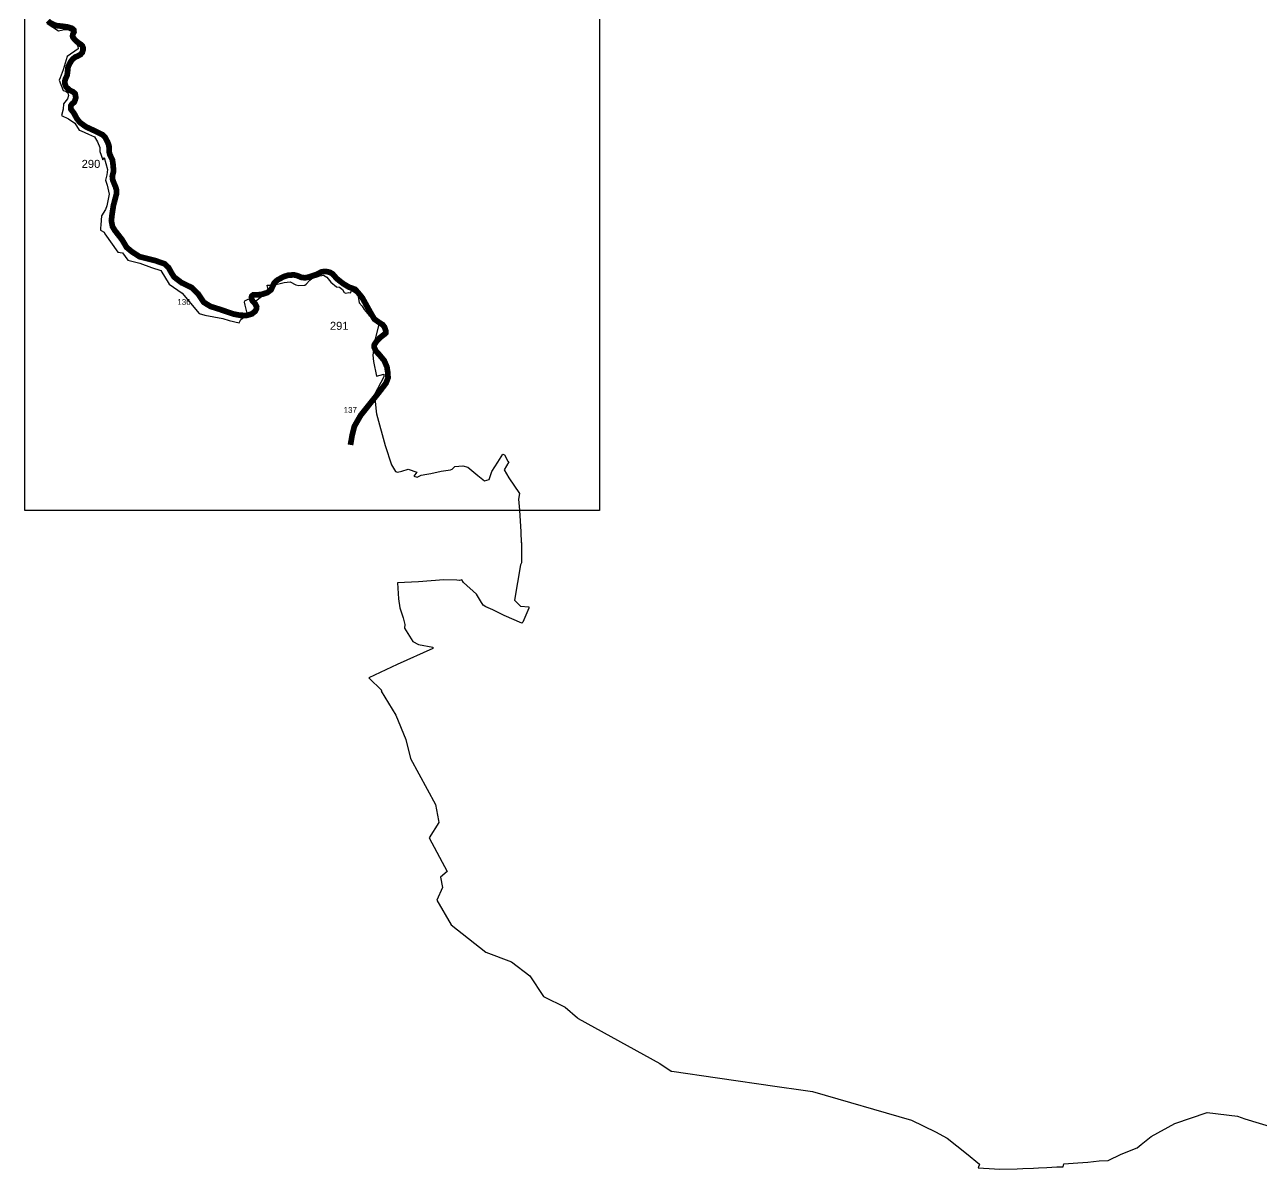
# Model space of a CAD drawing. Header units: metres. Extents: x 290946 to 378809, y 1824167 to 1998918.
# Drawn here: x 320305 to 331124, y 1826067 to 1836081 of the extents above; entities that cross this region are included whole.
import ezdxf

# ---------------------------------------------------------------- set-up
doc = ezdxf.new("R2010")
doc.units = ezdxf.units.M
for name, color, linetype in [('COASTLINE', 5, 'Continuous'), ('DISTRICT BOUNDRY', 86, 'Continuous'), ('NATURALLY PROTECTED', 3, 'Continuous'), ('UNPROTECTED', 130, 'Continuous')]:
    doc.layers.add(name, color=color, linetype=linetype)
doc.styles.get("Standard").update_dxf_attribs({"font": 'arial.ttf'})
picture_1 = doc.add_image_def('image7.ecw', size_in_pixel=(49173, 91908))

msp = doc.modelspace()

# ---------------------------------------------------------------- linework, layer by layer
at = {"layer": 'COASTLINE', "flags": 128}
msp.add_lwpolyline([(320523, 1836100), (320579, 1836074), (320636, 1836068), (320684, 1836061), (320718, 1836050), (320735, 1836035), (320736, 1836019), (320727, 1836000), (320723, 1835983), (320727, 1835970), (320744, 1835950), (320771, 1835925), (320794, 1835910), (320809, 1835897), (320815, 1835882), (320815, 1835860), (320808, 1835837), (320793, 1835821), (320766, 1835806), (320746, 1835798), (320723, 1835779), (320708, 1835759), (320694, 1835732), (320684, 1835711), (320679, 1835661), (320675, 1835637), (320662, 1835609), (320655, 1835587), (320657, 1835564), (320667, 1835537), (320698, 1835509), (320727, 1835495), (320746, 1835478), (320752, 1835444), (320746, 1835423), (320738, 1835403), (320720, 1835390), (320709, 1835373), (320708, 1835343), (320736, 1835307), (320759, 1835263), (320787, 1835227), (320841, 1835188), (320920, 1835151), (320986, 1835119), (321009, 1835095), (321031, 1835053), (321042, 1835024), (321044, 1834969), (321050, 1834945), (321072, 1834900), (321079, 1834849), (321082, 1834798), (321071, 1834755), (321075, 1834722), (321099, 1834664), (321109, 1834633), (321107, 1834599), (321099, 1834568), (321081, 1834500), (321069, 1834421), (321063, 1834366), (321073, 1834315), (321093, 1834282), (321157, 1834200), (321196, 1834134), (321239, 1834098), (321309, 1834052), (321449, 1834017), (321529, 1833989), (321564, 1833956), (321589, 1833910), (321612, 1833874), (321676, 1833825), (321765, 1833782), (321822, 1833727), (321871, 1833653), (321932, 1833616), (322003, 1833594), (322133, 1833550), (322190, 1833539), (322246, 1833538), (322292, 1833551), (322321, 1833574), (322332, 1833595), (322334, 1833614), (322319, 1833644), (322299, 1833663), (322290, 1833681), (322288, 1833693), (322291, 1833707), (322303, 1833717), (322343, 1833718), (322382, 1833723), (322428, 1833738), (322461, 1833763), (322475, 1833796), (322490, 1833825), (322516, 1833848), (322570, 1833877), (322607, 1833889), (322660, 1833893), (322690, 1833886), (322725, 1833871), (322758, 1833867), (322798, 1833876), (322864, 1833899), (322899, 1833918), (322925, 1833923), (322949, 1833921), (322975, 1833915), (323000, 1833900), (323034, 1833861), (323092, 1833815), (323143, 1833785), (323197, 1833766), (323228, 1833730), (323258, 1833693), (323337, 1833551), (323364, 1833506), (323409, 1833474), (323438, 1833456), (323454, 1833434), (323463, 1833406), (323464, 1833385), (323453, 1833374), (323414, 1833344), (323386, 1833315), (323364, 1833283), (323362, 1833260), (323378, 1833225), (323407, 1833195), (323450, 1833143), (323474, 1833087), (323481, 1833042), (323484, 1832992), (323466, 1832946), (323417, 1832881), (323372, 1832824), (323245, 1832665), (323189, 1832567), (323170, 1832492), (323163, 1832451), (323155, 1832405)], dxfattribs=at)
at = {"layer": 'DISTRICT BOUNDRY'}
msp.add_polyline3d([(320501, 1836092, 0), (320600, 1836027, 0), (320637, 1836037, 0), (320682, 1836041, 0), (320728, 1836016, 0), (320721, 1835985, 0), (320720, 1835980, 0), (320719, 1835976, 0), (320771, 1835894, 0), (320772, 1835870, 0), (320677, 1835802, 0), (320641, 1835688, 0), (320616, 1835616, 0), (320605, 1835595, 0), (320640, 1835505, 0), (320664, 1835499, 0), (320683, 1835485, 0), (320688, 1835463, 0), (320688, 1835462, 0), (320688, 1835462, 0), (320680, 1835433, 0), (320645, 1835389, 0), (320640, 1835342, 0), (320628, 1835286, 0), (320688, 1835257, 0), (320744, 1835219, 0), (320782, 1835158, 0), (320799, 1835152, 0), (320864, 1835125, 0), (320916, 1835101, 0), (320943, 1835057, 0), (320962, 1835006, 0), (320962, 1834972, 0), (320989, 1834900, 0), (321001, 1834919, 0), (321028, 1834816, 0), (321028, 1834816, 0), (321028, 1834816, 0), (321023, 1834768, 0), (321011, 1834722, 0), (321025, 1834678, 0), (321044, 1834600, 0), (321022, 1834498, 0), (321013, 1834464, 0), (320978, 1834410, 0), (320972, 1834331, 0), (320969, 1834302, 0), (320967, 1834285, 0), (320999, 1834266, 0), (320999, 1834265, 0), (321007, 1834253, 0), (321120, 1834092, 0), (321159, 1834085, 0), (321160, 1834085, 0), (321160, 1834085, 0), (321208, 1834021, 0), (321311, 1833994, 0), (321415, 1833957, 0), (321496, 1833930, 0), (321570, 1833812, 0), (321682, 1833732, 0), (321831, 1833555, 0), (321880, 1833539, 0), (322038, 1833510, 0), (322094, 1833495, 0), (322180, 1833474, 0), (322196, 1833502, 0), (322254, 1833547, 0), (322234, 1833628, 0), (322234, 1833628, 0), (322227, 1833653, 0), (322230, 1833666, 0), (322261, 1833679, 0), (322300, 1833666, 0), (322326, 1833667, 0), (322378, 1833705, 0), (322409, 1833724, 0), (322422, 1833751, 0), (322435, 1833768, 0), (322430, 1833787, 0), (322427, 1833801, 0), (322427, 1833802, 0), (322429, 1833802, 0), (322478, 1833803, 0), (322575, 1833825, 0), (322628, 1833832, 0), (322678, 1833807, 0), (322704, 1833799, 0), (322755, 1833804, 0), (322766, 1833811, 0), (322798, 1833846, 0), (322817, 1833861, 0), (322872, 1833880, 0), (322886, 1833885, 0), (322905, 1833887, 0), (322920, 1833889, 0), (322949, 1833873, 0), (322982, 1833830, 0), (323033, 1833789, 0), (323059, 1833786, 0), (323085, 1833766, 0), (323100, 1833740, 0), (323113, 1833732, 0), (323140, 1833738, 0), (323158, 1833737, 0), (323162, 1833750, 0), (323168, 1833755, 0), (323216, 1833725, 0), (323221, 1833704, 0), (323232, 1833649, 0), (323257, 1833620, 0), (323275, 1833591, 0), (323318, 1833536, 0), (323366, 1833503, 0), (323409, 1833486, 0), (323410, 1833486, 0), (323368, 1833319, 0), (323351, 1833189, 0), (323356, 1833135, 0), (323384, 1833007, 0), (323446, 1833023, 0), (323446, 1833013, 0), (323448, 1833000, 0), (323364, 1832845, 0), (323380, 1832698, 0), (323384, 1832676, 0), (323460, 1832399, 0), (323515, 1832232, 0), (323550, 1832171, 0), (323567, 1832168, 0), (323604, 1832175, 0), (323660, 1832192, 0), (323735, 1832167, 0), (323710, 1832133, 0), (323740, 1832122, 0), (323774, 1832139, 0), (323823, 1832148, 0), (323858, 1832156, 0), (323948, 1832176, 0), (324031, 1832187, 0), (324045, 1832192, 0), (324067, 1832215, 0), (324139, 1832223, 0), (324182, 1832211, 0), (324270, 1832138, 0), (324329, 1832090, 0), (324368, 1832102, 0), (324392, 1832171, 0), (324445, 1832254, 0), (324489, 1832325, 0), (324502, 1832318, 0), (324533, 1832262, 0), (324538, 1832260, 0), (324542, 1832257, 0), (324500, 1832187, 0), (324541, 1832117, 0), (324634, 1831979, 0), (324624, 1831929, 0), (324634, 1831834, 0), (324646, 1831645, 0), (324648, 1831547, 0), (324650, 1831552, 0), (324652, 1831372, 0), (324642, 1831356, 0), (324591, 1831048, 0), (324644, 1830995, 0), (324717, 1830987, 0), (324715, 1830978, 0), (324663, 1830855, 0), (324654, 1830845, 0), (324499, 1830912, 0), (324401, 1830962, 0), (324338, 1830987, 0), (324315, 1831003, 0), (324292, 1831041, 0), (324258, 1831100, 0), (324143, 1831200, 0), (324130, 1831224, 0), (324110, 1831220, 0), (324087, 1831222, 0), (323973, 1831225, 0), (323750, 1831206, 0), (323567, 1831198, 0), (323574, 1831057, 0), (323586, 1830981, 0), (323615, 1830891, 0), (323632, 1830833, 0), (323628, 1830803, 0), (323701, 1830684, 0), (323751, 1830660, 0), (323877, 1830635, 0), (323876, 1830625, 0), (323563, 1830484, 0), (323317, 1830366, 0), (323428, 1830255, 0), (323424, 1830250, 0), (323552, 1830040, 0), (323640, 1829829, 0), (323680, 1829661, 0), (323899, 1829258, 0), (323926, 1829119, 0), (323929, 1829102, 0), (323844, 1828967, 0), (324001, 1828672, 0), (323944, 1828622, 0), (323960, 1828533, 0), (323911, 1828423, 0), (324035, 1828205, 0), (324339, 1827968, 0), (324563, 1827882, 0), (324724, 1827759, 0), (324845, 1827580, 0), (325032, 1827487, 0), (325141, 1827392, 0), (325147, 1827388, 0), (325861, 1826994, 0), (325962, 1826925, 0), (325967, 1826927, 0), (326366, 1826868, 0), (326889, 1826792, 0), (327095, 1826762, 0), (327198, 1826747, 0), (328065, 1826498, 0), (328273, 1826394, 0), (328376, 1826341, 0), (328546, 1826204, 0), (328659, 1826112, 0), (328646, 1826081, 0), (328789, 1826070, 0), (328830, 1826067, 0), (328988, 1826071, 0), (329038, 1826074, 0), (329132, 1826078, 0), (329175, 1826080, 0), (329247, 1826084, 0), (329334, 1826088, 0), (329390, 1826090, 0), (329396, 1826115, 0), (329520, 1826123, 0), (329606, 1826131, 0), (329705, 1826142, 0), (329783, 1826143, 0), (329899, 1826199, 0), (330038, 1826255, 0), (330073, 1826283, 0), (330162, 1826355, 0), (330368, 1826469, 0), (330650, 1826565, 0), (330916, 1826533, 0), (330981, 1826509, 0), (331452, 1826367, 0)], dxfattribs=at)
at = {"layer": 'NATURALLY PROTECTED', "const_width": 50, "flags": 128}
for points in [[(320919, 1835152), (320986, 1835119), (321009, 1835095), (321031, 1835053), (321042, 1835024), (321044, 1834969), (321050, 1834945), (321072, 1834900), (321079, 1834849), (321082, 1834798), (321071, 1834755), (321075, 1834722), (321099, 1834664), (321109, 1834633), (321107, 1834599), (321099, 1834568), (321090, 1834533)], [(322832, 1833888), (322864, 1833899), (322899, 1833918), (322925, 1833923), (322949, 1833921), (322975, 1833915), (323000, 1833900), (323034, 1833861), (323092, 1833815), (323143, 1833785), (323197, 1833766), (323228, 1833730), (323258, 1833693), (323337, 1833551), (323364, 1833506), (323409, 1833474), (323438, 1833456), (323454, 1833434), (323463, 1833406), (323464, 1833385), (323453, 1833374), (323414, 1833344), (323386, 1833315), (323364, 1833283), (323362, 1833260), (323378, 1833225), (323407, 1833195), (323450, 1833143), (323474, 1833087), (323481, 1833042), (323484, 1832992), (323466, 1832946), (323433, 1832902)]]:
    msp.add_lwpolyline(points, dxfattribs=at)
at = {"layer": 'UNPROTECTED', "const_width": 50, "flags": 128}
for points in [[(320507, 1836116), (320523, 1836100), (320579, 1836074), (320636, 1836068), (320684, 1836061), (320718, 1836050), (320735, 1836035), (320736, 1836019), (320727, 1836000), (320723, 1835983), (320727, 1835970), (320744, 1835950), (320771, 1835925), (320794, 1835910), (320809, 1835897), (320815, 1835882), (320815, 1835860), (320808, 1835837), (320793, 1835821), (320766, 1835806), (320746, 1835798), (320723, 1835779), (320708, 1835759), (320694, 1835732), (320684, 1835711), (320679, 1835661), (320675, 1835637), (320662, 1835609), (320655, 1835587), (320657, 1835564), (320667, 1835537), (320698, 1835509), (320727, 1835495), (320746, 1835478), (320752, 1835444), (320746, 1835423), (320738, 1835403), (320720, 1835390), (320709, 1835373), (320708, 1835343), (320736, 1835307), (320759, 1835263), (320787, 1835227), (320841, 1835188), (320919, 1835152)], [(321090, 1834533), (321081, 1834500), (321069, 1834421), (321063, 1834366), (321073, 1834315), (321093, 1834282), (321157, 1834200), (321196, 1834134), (321239, 1834098), (321309, 1834052), (321449, 1834017), (321529, 1833989), (321564, 1833956), (321589, 1833910), (321612, 1833874), (321676, 1833825), (321765, 1833782), (321822, 1833727), (321871, 1833653), (321932, 1833616), (322003, 1833594), (322133, 1833550), (322190, 1833539), (322246, 1833538), (322292, 1833551), (322321, 1833574), (322332, 1833595), (322334, 1833614), (322319, 1833644), (322299, 1833663), (322290, 1833681), (322288, 1833693), (322291, 1833707), (322303, 1833717), (322343, 1833718), (322382, 1833723), (322428, 1833738), (322461, 1833763), (322475, 1833796), (322490, 1833825), (322516, 1833848), (322570, 1833877), (322607, 1833889), (322660, 1833893), (322690, 1833886), (322725, 1833871), (322758, 1833867), (322798, 1833876), (322832, 1833888)], [(323433, 1832902), (323417, 1832881), (323372, 1832824), (323245, 1832665), (323189, 1832567), (323170, 1832492), (323163, 1832451), (323155, 1832405)]]:
    msp.add_lwpolyline(points, dxfattribs=at)

# ---------------------------------------------------------------- texts
at = {"layer": 'NATURALLY PROTECTED', "char_height": 70, "attachment_point": 1}
for s, insert in [('290', (320803, 1834899)), ('291', (322975, 1833482))]:
    msp.add_mtext_dynamic_manual_height_columns(s, width=95.17, gutter_width=1, heights=[0], dxfattribs=dict(at, insert=insert))
at = {"layer": 'UNPROTECTED', "char_height": 50, "attachment_point": 1}
for s, width, insert in [('\\pxt1;136', 367.04, (321640, 1833681)), ('\\pxt1;137', 196.11, (323095, 1832736))]:
    msp.add_mtext_dynamic_manual_height_columns(s, width=width, gutter_width=1, heights=[0], dxfattribs=dict(at, insert=insert))

# ---------------------------------------------------------------- pictures from other files: only their frames are drawn
image = msp.add_image(picture_1, insert=(320305, 1831832), size_in_units=(5028, 9397))
image.dxf.flags = 7

doc.saveas('drawing.dxf')
